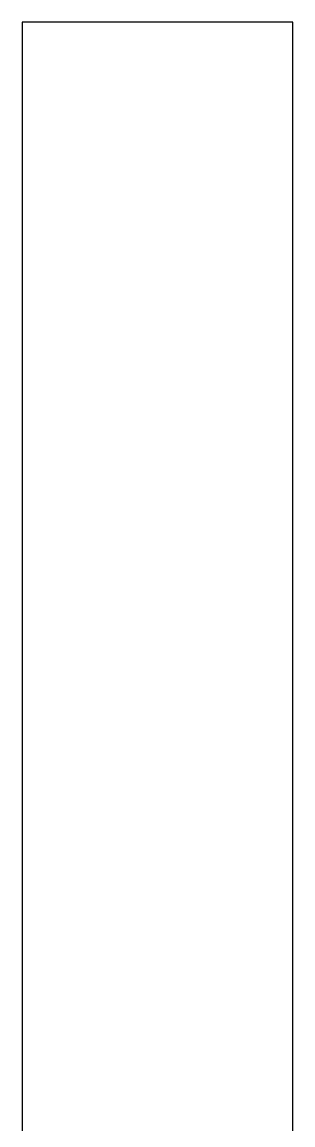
# Model space of a CAD drawing. Extents: x -38350 to 38650, y -35000 to 36000.
# Drawn here: x -30000 to -29000, y 2925 to 7000 of the extents above; entities that cross this region are included whole.
import ezdxf

# ---------------------------------------------------------------- set-up
doc = ezdxf.new("R2010")
doc.units = 0
doc.header["$MEASUREMENT"] = 0
doc.layers.add('Layer1', color=10, linetype='Continuous')

msp = doc.modelspace()

# ---------------------------------------------------------------- linework, layer by layer
for p, q in [((-29000, 7000), (-30000, 7000)), ((-30000, 7000), (-30000, 0)), ((-29000, 0), (-29000, 7000))]:
    msp.add_line(p, q)
at = {"layer": 'Layer1'}
for p, q in [((-29000, 7000), (-30000, 7000)), ((-30000, 7000), (-30000, 0)), ((-29000, 0), (-29000, 7000))]:
    msp.add_line(p, q, dxfattribs=at)

doc.saveas('drawing.dxf')
